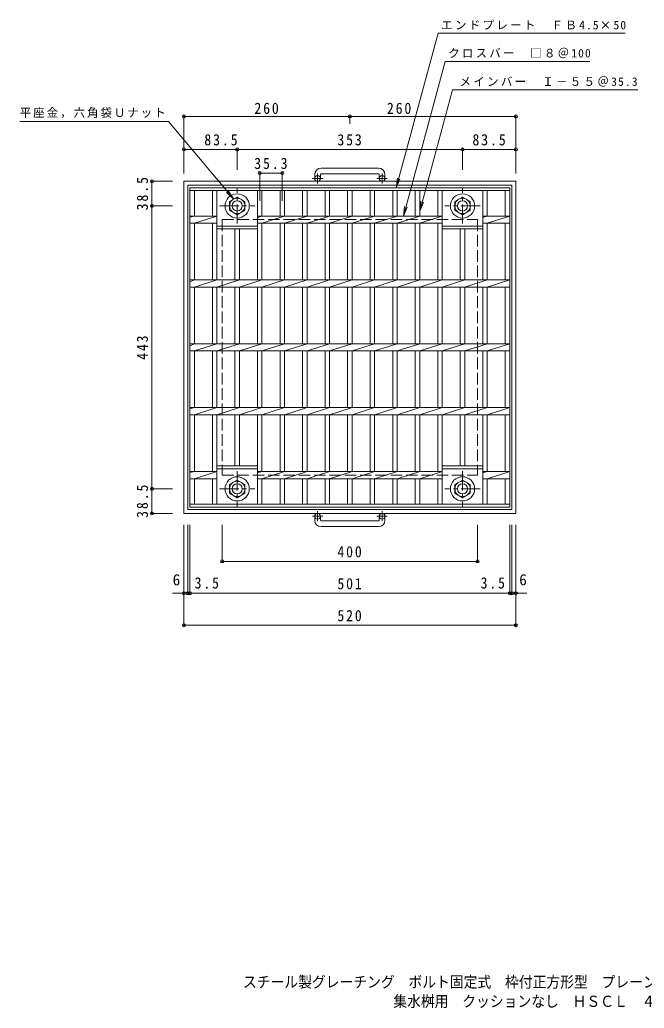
# Model space of a CAD drawing. Units: millimetres at full size, sheet at 1:6. Extents: x -866 to 1055, y -824 to 724.
# Drawn here: x -866 to 113, y -824 to 724 of the extents above; entities that cross this region are included whole.
import ezdxf
from ezdxf.enums import TextEntityAlignment as Align

# ---------------------------------------------------------------- set-up
doc = ezdxf.new("R2010")
doc.units = ezdxf.units.MM
doc.header["$LTSCALE"] = 6
doc.header["$PDMODE"] = 32
doc.header["$PDSIZE"] = 4.8
doc.linetypes.add('CHAIN1', pattern=[8, 5, -1, 1, -1])
doc.linetypes.add('DASHED3', pattern=[4, 3, -1])
for name, color, linetype, lineweight in [('E-1', 2, 'Continuous', 9), ('E-2', 3, 'Continuous', 9), ('E-4', 7, 'Continuous', 9), ('E-5', 7, 'Continuous', 9), ('F-5_F-5ﾚｲﾔ', 2, 'Continuous', 9)]:
    doc.layers.add(name, color=color, linetype=linetype, lineweight=lineweight)
doc.styles.add('ＭＳ ゴシック', font='')
doc.styles.get('ＭＳ ゴシック').set_extended_font_data('MS Gothic')

msp = doc.modelspace()

# ---------------------------------------------------------------- linework, layer by layer
at = {"layer": 'E-1'}
for p, q in [((-403.466, 481.545), (-403.466, 475.445)), ((-394.466, 481.545), (-394.466, 475.445)), ((-303.466, 491.545), (-393.466, 491.545)), ((-393.466, 482.545), (-303.466, 482.545)), ((-302.466, 481.545), (-302.466, 475.445)), ((-293.466, 481.545), (-293.466, 475.445)), ((-608.466, 470.945), (-608.466, -49.055)), ((-608.466, 470.945), (-88.466, 470.945)), ((-602.466, 464.945), (-602.466, -43.055)), ((-602.466, 464.945), (-94.466, 464.945)), ((-94.466, 464.945), (-94.466, -43.055)), ((-88.466, 470.945), (-88.466, -49.055)), ((-602.466, -43.055), (-94.466, -43.055)), ((-608.466, -49.055), (-88.466, -49.055)), ((-403.466, -59.656), (-403.466, -53.556)), ((-394.466, -59.656), (-394.466, -53.556)), ((-393.466, -60.656), (-303.466, -60.656)), ((-302.466, -59.656), (-302.466, -53.556)), ((-293.466, -59.656), (-293.466, -53.556)), ((-303.466, -69.656), (-393.466, -69.656))]:
    msp.add_line(p, q, dxfattribs=at)
at = {"layer": 'E-1', "linetype": 'CHAIN1'}
for p, q in [((-398.966, 467.337), (-398.966, 482.935)), ((-297.966, 467.337), (-297.966, 482.935)), ((-390.803, 475.445), (-407.21, 475.445)), ((-289.803, 475.445), (-306.21, 475.445)), ((-524.966, 404.809), (-524.966, 460.082)), ((-171.966, 404.809), (-171.966, 460.082)), ((-552.602, 432.445), (-497.329, 432.445)), ((-144.329, 432.445), (-199.602, 432.445)), ((-524.966, 17.081), (-524.966, -38.193)), ((-171.966, 17.081), (-171.966, -38.193)), ((-552.602, -10.556), (-497.329, -10.556)), ((-144.329, -10.556), (-199.603, -10.556)), ((-398.966, -45.449), (-398.966, -61.046)), ((-297.966, -45.449), (-297.966, -61.046)), ((-390.803, -53.556), (-407.21, -53.556)), ((-289.803, -53.556), (-306.21, -53.556))]:
    msp.add_line(p, q, dxfattribs=at)
at = {"layer": 'E-1', "linetype": 'DASHED3'}
for p, q in [((-548.466, 410.945), (-548.466, 10.944)), ((-548.466, 410.945), (-148.465, 410.945)), ((-148.465, 410.945), (-148.465, 10.944)), ((-548.466, 10.944), (-148.465, 10.944))]:
    msp.add_line(p, q, dxfattribs=at)
at = {"layer": 'E-1'}
for points in [[(-512.966, 439.373), (-512.966, 425.517), (-524.966, 418.588), (-536.966, 425.517), (-536.966, 439.373), (-524.966, 446.302)], [(-183.966, 439.373), (-183.966, 425.517), (-171.966, 418.588), (-159.966, 425.517), (-159.966, 439.373), (-171.966, 446.302)], [(-512.966, -17.483), (-512.966, -3.627), (-524.966, 3.301), (-536.966, -3.627), (-536.966, -17.483), (-524.966, -24.412)], [(-183.966, -17.483), (-183.966, -3.627), (-171.966, 3.301), (-159.966, -3.627), (-159.966, -17.483), (-171.966, -24.412)]]:
    msp.add_lwpolyline(points, close=True, dxfattribs=at)
for centre, radius in [((-398.966, 475.445), 4.5), ((-297.966, 475.445), 4.5), ((-524.966, 432.445), 19), ((-171.966, 432.445), 19), ((-524.966, 432.445), 12), ((-524.966, 432.445), 8), ((-171.966, 432.445), 12), ((-171.966, 432.445), 8), ((-524.966, -10.556), 19), ((-524.966, -10.556), 12), ((-171.966, -10.556), 19), ((-171.966, -10.556), 12), ((-524.966, -10.556), 8), ((-171.966, -10.556), 8), ((-398.966, -53.556), 4.5), ((-297.966, -53.556), 4.5)]:
    msp.add_circle(centre, radius, dxfattribs=at)
for centre, radius, start, end in [((-393.466, 481.545), 10, 90, 180), ((-393.466, 481.545), 1, 90, 180), ((-303.466, 481.545), 10, 0, 90), ((-303.466, 481.545), 1, 0, 90), ((-393.466, -59.656), 10, 180, 270), ((-393.466, -59.656), 1, 180, 270), ((-303.466, -59.656), 10, 270, 0), ((-303.466, -59.656), 1, 270, 0)]:
    msp.add_arc(centre, radius, start, end, dxfattribs=at)
at = {"layer": 'E-2'}
for p, q in [((-598.966, -39.055), (-598.966, 460.945)), ((-598.966, 460.945), (-97.966, 460.945)), ((-598.966, 456.445), (-97.966, 456.445)), ((-591.966, 416.595), (-591.966, 456.445)), ((-563.766, 416.595), (-563.766, 456.445)), ((-556.766, 416.595), (-556.766, 456.445)), ((-493.166, 316.595), (-493.166, 456.445)), ((-486.166, 416.595), (-486.166, 456.445)), ((-457.866, 416.595), (-457.866, 456.445)), ((-450.866, 416.595), (-450.866, 456.445)), ((-422.566, 416.595), (-422.566, 456.445)), ((-415.566, 416.595), (-415.566, 456.445)), ((-387.266, 416.595), (-387.266, 456.445)), ((-380.266, 416.595), (-380.266, 456.445)), ((-351.966, 416.595), (-351.966, 456.445)), ((-344.966, 416.595), (-344.966, 456.445)), ((-316.666, 416.595), (-316.666, 456.445)), ((-309.666, 416.595), (-309.666, 456.445)), ((-281.366, 416.595), (-281.366, 456.445)), ((-274.366, 416.595), (-274.366, 456.445)), ((-246.066, 416.595), (-246.066, 456.445)), ((-239.066, 416.595), (-239.066, 456.445)), ((-210.766, 416.595), (-210.766, 456.445)), ((-203.766, 316.595), (-203.766, 456.445)), ((-140.166, 316.595), (-140.166, 456.445)), ((-133.166, 416.595), (-133.166, 456.445)), ((-104.966, 416.595), (-104.966, 456.445)), ((-97.966, -39.055), (-97.966, 460.945)), ((-598.966, 414.913), (-591.966, 416.595)), ((-598.966, 405.295), (-556.766, 405.295)), ((-591.966, 316.595), (-591.966, 405.295)), ((-563.766, 316.595), (-563.766, 405.295)), ((-556.766, 316.595), (-556.766, 416.594)), ((-493.166, 416.595), (-203.766, 416.595)), ((-493.166, 414.354), (-486.166, 416.595)), ((-493.166, 405.295), (-203.766, 405.295)), ((-486.166, 405.295), (-450.866, 416.595)), ((-486.166, 316.595), (-486.166, 405.295)), ((-457.866, 316.595), (-457.866, 405.295)), ((-450.866, 405.295), (-415.566, 416.595)), ((-450.866, 316.595), (-450.866, 405.295)), ((-422.566, 316.595), (-422.566, 405.295)), ((-415.566, 405.295), (-380.266, 416.595)), ((-415.566, 316.595), (-415.566, 405.295)), ((-387.266, 316.595), (-387.266, 405.295)), ((-380.267, 405.295), (-344.967, 416.595)), ((-380.266, 316.595), (-380.266, 405.295)), ((-351.966, 316.595), (-351.966, 405.295)), ((-344.967, 405.295), (-309.667, 416.595)), ((-344.966, 316.595), (-344.966, 405.295)), ((-316.666, 316.595), (-316.666, 405.295)), ((-309.667, 405.295), (-274.367, 416.595)), ((-309.666, 316.595), (-309.666, 405.295)), ((-281.366, 316.595), (-281.366, 405.295)), ((-274.367, 405.295), (-239.067, 416.595)), ((-274.366, 316.595), (-274.366, 405.295)), ((-246.066, 316.595), (-246.066, 405.295)), ((-239.067, 405.295), (-203.767, 416.595)), ((-239.066, 316.595), (-239.066, 405.295)), ((-210.766, 316.595), (-210.766, 405.295)), ((-140.166, 416.595), (-97.966, 416.595)), ((-140.166, 414.354), (-133.167, 416.595)), ((-140.166, 405.295), (-97.966, 405.295)), ((-133.167, 405.295), (-97.767, 416.595)), ((-133.166, 316.595), (-133.166, 405.295)), ((-104.966, 316.595), (-104.966, 405.295)), ((-556.766, 400.945), (-493.166, 400.945)), ((-556.766, 396.445), (-493.166, 396.445)), ((-528.466, 316.595), (-528.466, 396.445)), ((-521.466, 316.595), (-521.466, 396.445)), ((-203.766, 400.945), (-140.166, 400.945)), ((-203.766, 396.445), (-140.166, 396.445)), ((-175.466, 316.595), (-175.466, 396.445)), ((-168.466, 316.595), (-168.466, 396.445)), ((-598.966, 316.595), (-97.966, 316.595)), ((-598.966, 313.503), (-591.966, 316.595)), ((-591.966, 305.295), (-556.766, 316.595)), ((-556.766, 305.295), (-521.466, 316.595)), ((-521.466, 305.295), (-486.166, 316.595)), ((-486.166, 305.295), (-450.866, 316.595)), ((-450.866, 305.295), (-415.566, 316.595)), ((-415.566, 305.295), (-380.266, 316.595)), ((-380.267, 305.295), (-344.967, 316.595)), ((-344.967, 305.295), (-309.667, 316.595)), ((-309.667, 305.295), (-274.367, 316.595)), ((-274.367, 305.295), (-239.067, 316.595)), ((-239.067, 305.295), (-203.767, 316.595)), ((-203.767, 305.295), (-168.467, 316.595)), ((-168.467, 305.295), (-133.167, 316.595)), ((-133.167, 305.295), (-97.767, 316.595)), ((-598.966, 305.295), (-97.966, 305.295)), ((-591.966, 216.595), (-591.966, 305.295)), ((-563.766, 216.595), (-563.766, 305.295)), ((-556.766, 216.595), (-556.766, 305.295)), ((-528.466, 216.595), (-528.466, 305.295)), ((-521.466, 216.595), (-521.466, 305.295)), ((-493.166, 216.595), (-493.166, 305.295)), ((-486.166, 216.595), (-486.166, 305.295)), ((-457.866, 216.595), (-457.866, 305.295)), ((-450.866, 216.595), (-450.866, 305.295)), ((-422.566, 216.595), (-422.566, 305.295)), ((-415.566, 216.595), (-415.566, 305.295)), ((-387.266, 216.595), (-387.266, 305.295)), ((-380.266, 216.595), (-380.266, 305.295)), ((-351.966, 216.595), (-351.966, 305.295)), ((-344.966, 216.595), (-344.966, 305.295)), ((-316.666, 216.595), (-316.666, 305.295)), ((-309.666, 216.595), (-309.666, 305.295)), ((-281.366, 216.595), (-281.366, 305.295)), ((-274.366, 216.595), (-274.366, 305.295)), ((-246.066, 216.595), (-246.066, 305.295)), ((-239.066, 216.595), (-239.066, 305.295)), ((-210.766, 216.595), (-210.766, 305.295)), ((-203.766, 216.595), (-203.766, 305.295)), ((-175.466, 216.595), (-175.466, 305.295)), ((-168.466, 216.595), (-168.466, 305.295)), ((-140.166, 216.595), (-140.166, 305.295)), ((-133.166, 216.595), (-133.166, 305.295)), ((-104.966, 216.595), (-104.966, 305.295)), ((-598.966, 216.595), (-97.966, 216.595)), ((-598.966, 213.503), (-591.966, 216.595)), ((-598.966, 205.294), (-97.966, 205.294)), ((-591.966, 205.295), (-556.766, 216.595)), ((-591.966, 116.595), (-591.966, 205.294)), ((-563.766, 116.595), (-563.766, 205.294)), ((-556.766, 205.295), (-521.466, 216.595)), ((-556.766, 116.595), (-556.766, 205.294)), ((-528.466, 116.595), (-528.466, 205.294)), ((-521.466, 205.295), (-486.166, 216.595)), ((-521.466, 116.595), (-521.466, 205.294)), ((-493.166, 116.595), (-493.166, 205.294)), ((-486.166, 205.295), (-450.866, 216.595)), ((-486.166, 116.595), (-486.166, 205.294)), ((-457.866, 116.595), (-457.866, 205.294)), ((-450.866, 205.295), (-415.566, 216.595)), ((-450.866, 116.595), (-450.866, 205.294)), ((-422.566, 116.595), (-422.566, 205.294)), ((-415.566, 205.295), (-380.266, 216.595)), ((-415.566, 116.595), (-415.566, 205.294)), ((-387.266, 116.595), (-387.266, 205.294)), ((-380.267, 205.295), (-344.967, 216.595)), ((-380.266, 116.595), (-380.266, 205.294)), ((-351.966, 116.595), (-351.966, 205.294)), ((-344.967, 205.295), (-309.667, 216.595)), ((-344.966, 116.595), (-344.966, 205.294)), ((-316.666, 116.595), (-316.666, 205.294)), ((-309.667, 205.295), (-274.367, 216.595)), ((-309.666, 116.595), (-309.666, 205.294)), ((-281.366, 116.595), (-281.366, 205.294)), ((-274.367, 205.295), (-239.067, 216.595)), ((-274.366, 116.595), (-274.366, 205.294)), ((-246.066, 116.595), (-246.066, 205.294)), ((-239.067, 205.295), (-203.767, 216.595)), ((-239.066, 116.595), (-239.066, 205.294)), ((-210.766, 116.595), (-210.766, 205.294)), ((-203.767, 205.295), (-168.467, 216.595)), ((-203.766, 116.595), (-203.766, 205.294)), ((-175.466, 116.595), (-175.466, 205.294)), ((-168.467, 205.295), (-133.167, 216.595)), ((-168.466, 116.595), (-168.466, 205.294)), ((-140.166, 116.595), (-140.166, 205.294)), ((-133.167, 205.295), (-97.767, 216.595)), ((-133.166, 116.595), (-133.166, 205.294)), ((-104.966, 116.595), (-104.966, 205.294)), ((-598.966, 116.595), (-97.966, 116.595)), ((-598.966, 114.913), (-591.966, 116.595)), ((-591.966, 105.295), (-556.766, 116.595)), ((-556.766, 105.295), (-521.466, 116.595)), ((-521.466, 105.295), (-486.166, 116.595)), ((-486.166, 105.295), (-450.866, 116.595)), ((-450.866, 105.295), (-415.566, 116.595)), ((-415.566, 105.295), (-380.266, 116.595)), ((-380.267, 105.295), (-344.967, 116.595)), ((-344.967, 105.295), (-309.667, 116.595)), ((-309.667, 105.295), (-274.367, 116.595)), ((-274.367, 105.295), (-239.067, 116.595)), ((-239.067, 105.295), (-203.767, 116.595)), ((-203.767, 105.295), (-168.467, 116.595)), ((-168.467, 105.295), (-133.167, 116.595)), ((-133.167, 105.295), (-97.767, 116.595)), ((-598.966, 105.294), (-97.966, 105.294)), ((-591.966, 16.595), (-591.966, 105.294)), ((-563.766, 16.595), (-563.766, 105.294)), ((-556.766, 16.595), (-556.766, 105.294)), ((-528.466, 25.445), (-528.466, 105.294)), ((-521.466, 25.445), (-521.466, 105.294)), ((-493.166, -34.556), (-493.166, 105.294)), ((-486.166, 16.595), (-486.166, 105.294)), ((-457.866, 16.595), (-457.866, 105.294)), ((-450.866, 16.595), (-450.866, 105.294)), ((-422.566, 16.595), (-422.566, 105.294)), ((-415.566, 16.595), (-415.566, 105.294)), ((-387.266, 16.595), (-387.266, 105.294)), ((-380.266, 16.595), (-380.266, 105.294)), ((-351.966, 16.595), (-351.966, 105.294)), ((-344.966, 16.595), (-344.966, 105.294)), ((-316.666, 16.595), (-316.666, 105.294)), ((-309.666, 16.595), (-309.666, 105.294)), ((-281.366, 16.595), (-281.366, 105.294)), ((-274.366, 16.595), (-274.366, 105.294)), ((-246.066, 16.595), (-246.066, 105.294)), ((-239.066, 16.595), (-239.066, 105.294)), ((-210.766, 16.595), (-210.766, 105.294)), ((-203.766, -34.556), (-203.766, 105.294)), ((-175.466, 25.445), (-175.466, 105.294)), ((-168.466, 25.445), (-168.466, 105.294)), ((-140.166, -34.556), (-140.166, 105.294)), ((-133.166, 16.595), (-133.166, 105.294)), ((-104.966, 16.595), (-104.966, 105.294)), ((-598.966, 14.914), (-591.966, 16.595)), ((-556.766, 25.445), (-493.166, 25.445)), ((-556.766, 20.945), (-493.166, 20.945)), ((-556.766, -34.556), (-556.766, 16.595)), ((-493.166, 16.595), (-203.767, 16.595)), ((-493.166, 14.354), (-486.166, 16.595)), ((-486.166, 5.295), (-450.866, 16.595)), ((-450.866, 5.295), (-415.566, 16.595)), ((-415.566, 5.295), (-380.266, 16.595)), ((-380.267, 5.295), (-344.967, 16.595)), ((-344.967, 5.295), (-309.667, 16.595)), ((-309.667, 5.295), (-274.367, 16.595)), ((-274.367, 5.295), (-239.067, 16.595)), ((-239.067, 5.295), (-203.767, 16.595)), ((-203.766, 25.445), (-140.166, 25.445)), ((-203.766, 20.945), (-140.166, 20.945)), ((-140.166, 16.595), (-97.966, 16.595)), ((-140.166, 14.355), (-133.167, 16.595)), ((-133.167, 5.295), (-97.767, 16.595)), ((-598.966, 5.294), (-556.766, 5.294)), ((-591.966, -34.556), (-591.966, 5.294)), ((-563.766, -34.556), (-563.766, 5.294)), ((-493.166, 5.294), (-203.766, 5.294)), ((-486.166, -34.556), (-486.166, 5.294)), ((-457.866, -34.556), (-457.866, 5.294)), ((-450.866, -34.556), (-450.866, 5.294)), ((-422.566, -34.556), (-422.566, 5.294)), ((-415.566, -34.556), (-415.566, 5.294)), ((-387.266, -34.556), (-387.266, 5.294)), ((-380.266, -34.556), (-380.266, 5.294)), ((-351.966, -34.556), (-351.966, 5.294)), ((-344.966, -34.556), (-344.966, 5.294)), ((-316.666, -34.556), (-316.666, 5.294)), ((-309.666, -34.556), (-309.666, 5.294)), ((-281.366, -34.556), (-281.366, 5.294)), ((-274.366, -34.556), (-274.366, 5.294)), ((-246.066, -34.556), (-246.066, 5.294)), ((-239.066, -34.556), (-239.066, 5.294)), ((-210.766, -34.556), (-210.766, 5.294)), ((-140.166, 5.294), (-97.966, 5.294)), ((-133.166, -34.556), (-133.166, 5.294)), ((-104.966, -34.556), (-104.966, 5.294)), ((-97.966, -34.556), (-598.966, -34.556)), ((-97.966, -39.055), (-598.966, -39.055))]:
    msp.add_line(p, q, dxfattribs=at)
for points in [[(-598.966, 416.595), (-556.766, 416.595), (-556.766, 416.595)], [(-591.966, 405.295), (-556.766, 416.594), (-556.766, 416.595)], [(-598.966, 16.595), (-556.766, 16.595), (-556.766, 16.595)], [(-591.966, 5.295), (-556.766, 16.595), (-556.766, 16.595)]]:
    msp.add_lwpolyline(points, dxfattribs=at)
at = {"layer": 'E-4'}
for p, q in [((-608.466, 574.468), (-608.466, 482.945)), ((-608.466, 572.668), (-348.466, 572.668)), ((-348.466, 574.468), (-348.466, 560.789)), ((-348.466, 572.668), (-88.466, 572.668)), ((-88.466, 574.468), (-88.466, 482.945)), ((-608.466, 522.745), (-608.466, 488.945)), ((-608.466, 520.945), (-524.966, 520.945)), ((-524.966, 522.745), (-524.966, 488.945)), ((-524.966, 520.945), (-171.966, 520.945)), ((-171.966, 522.745), (-171.966, 488.945)), ((-171.966, 520.945), (-88.465, 520.945)), ((-88.465, 522.745), (-88.465, 488.945)), ((-489.666, 485.752), (-489.666, 440.422)), ((-489.666, 483.952), (-454.366, 483.952)), ((-454.366, 485.752), (-454.366, 440.422)), ((-660.266, 470.945), (-626.466, 470.945)), ((-658.466, 432.445), (-658.466, 470.945)), ((-660.266, 432.445), (-626.466, 432.445)), ((-658.466, -10.556), (-658.466, 432.445)), ((-660.266, -10.556), (-626.466, -10.556)), ((-658.466, -49.056), (-658.466, -10.556)), ((-660.266, -49.056), (-626.466, -49.056)), ((-608.466, -225.856), (-608.466, -67.056)), ((-602.466, -175.856), (-602.466, -67.056)), ((-598.966, -175.856), (-598.966, -67.056)), ((-548.466, -125.856), (-548.466, -67.056)), ((-148.465, -125.856), (-148.465, -67.056)), ((-97.966, -175.856), (-97.966, -67.056)), ((-94.465, -175.856), (-94.465, -67.056)), ((-88.465, -225.856), (-88.465, -67.056)), ((-548.466, -124.056), (-148.465, -124.056)), ((-626.107, -174.056), (-602.466, -174.056)), ((-602.466, -174.056), (-598.966, -174.056)), ((-598.966, -174.056), (-97.966, -174.056)), ((-97.966, -174.056), (-94.465, -174.056)), ((-94.465, -174.056), (-71.19, -174.056)), ((-608.466, -224.056), (-88.465, -224.056))]:
    msp.add_line(p, q, dxfattribs=at)
for p in [(-608.466, 572.668), (-348.466, 572.668), (-88.466, 572.668), (-608.466, 520.945), (-524.966, 520.945), (-171.966, 520.945), (-88.465, 520.945), (-489.666, 483.952), (-454.366, 483.952), (-658.466, 470.945), (-658.466, 432.445), (-658.466, -10.556), (-658.466, -49.056), (-548.466, -124.056), (-148.465, -124.056), (-608.466, -174.056), (-602.466, -174.056), (-598.966, -174.056), (-97.966, -174.056), (-94.465, -174.056), (-88.465, -174.056), (-608.466, -224.056), (-88.465, -224.056)]:
    msp.add_point(p, dxfattribs=at)
at = {"layer": 'E-5'}
for p, q in [((-264.628, 416.595), (-199.353, 658.623)), ((-199.353, 658.623), (27.543, 658.623)), ((-239.066, 424.354), (-187.793, 614.123)), ((102.667, 614.123), (-187.793, 614.123)), ((-632.577, 564.788), (-865.577, 564.788)), ((-530.456, 443.116), (-632.577, 564.788)), ((-275.691, 460.945), (-273.733, 475.817)), ((-275.691, 460.945), (-269.951, 474.803)), ((-530.456, 443.116), (-541.517, 453.248)), ((-530.456, 443.116), (-538.517, 455.766)), ((-239.066, 424.354), (-237.108, 439.226)), ((-239.066, 424.354), (-233.326, 438.212)), ((-264.628, 416.595), (-262.67, 431.466)), ((-264.628, 416.595), (-258.888, 430.453))]:
    msp.add_line(p, q, dxfattribs=at)
msp.add_lwpolyline([(-275.691, 460.945), (-210.376, 703.122), (82.937, 703.122)], dxfattribs=at)

# ---------------------------------------------------------------- texts
at = {"layer": 'E-4', "color": 2, "style": 'ＭＳ ゴシック'}
for p in [(-626.107, -166.888), (-83.19, -166.888)]:
    msp.add_text('6', height=17.6, dxfattribs=at).set_placement(p, align=Align.BOTTOM_LEFT)
at = {"layer": 'E-4', "color": 2, "char_height": 17.6, "attachment_point": 7, "style": 'ＭＳ ゴシック'}
for s, insert in [('\\T1.27;\\W0.9;260', (-497.966, 576.268)), ('\\T1.27;\\W0.9;260', (-290.359, 576.268)), ('\\T1.28;\\W0.9;83.5', (-576.465, 526.945)), ('\\T1.27;\\W0.9;353', (-367.966, 526.945)), ('\\T1.28;\\W0.9;83.5', (-156.465, 526.945)), ('\\T1.28;\\W0.9;35.3', (-498.266, 489.952)), ('\\T1.27;\\W0.9;400', (-367.965, -118.056)), ('\\T1.27;\\W0.9;3.5', (-591.675, -166.888)), ('\\T1.27;\\W0.9;501', (-367.966, -168.056)), ('\\T1.27;\\W0.9;3.5', (-143.624, -166.888)), ('\\T1.27;\\W0.9;520', (-367.966, -218.056))]:
    msp.add_mtext(s, dxfattribs=dict(at, insert=insert))
at = {"layer": 'E-4', "color": 2, "char_height": 17.6, "attachment_point": 7, "rotation": 90, "style": 'ＭＳ ゴシック'}
for s, insert in [('\\T1.28;\\W0.9;38.5', (-664.466, 425.445)), ('\\T1.27;\\W0.9;443', (-664.466, 191.445)), ('\\T1.28;\\W0.9;38.5', (-664.466, -56.056))]:
    msp.add_mtext(s, dxfattribs=dict(at, insert=insert))
at = {"layer": 'E-5', "char_height": 13.2, "attachment_point": 7, "style": 'ＭＳ ゴシック'}
for s, insert in [('\\T1.2;エンドプレート\u3000ＦＢ4.5×50', (-205.376, 708.122)), ('\\T1.19;クロスバー\u3000□８＠100', (-194.353, 663.623)), ('\\T1.2;メインバー\u3000Ｉ－５５＠35.3', (-176.718, 619.123)), ('\\T1.17;平座金，六角袋Ｕナット', (-865.577, 569.788))]:
    msp.add_mtext(s, dxfattribs=dict(at, insert=insert))
at = {"layer": 'F-5_F-5ﾚｲﾔ', "style": 'ＭＳ ゴシック', "width": 0.9}
for s, p in [('スチール製グレーチング\u3000ボルト固定式\u3000枠付正方形型\u3000プレーンタイプ', (-515.905, -796.619)), ('集水桝用\u3000クッションなし\u3000ＨＳＣＬ\u3000４４５５－ａ', (-280.387, -826.942))]:
    msp.add_text(s, height=17.6, dxfattribs=at).set_placement(p, align=Align.BOTTOM_LEFT)

doc.saveas('drawing.dxf')
